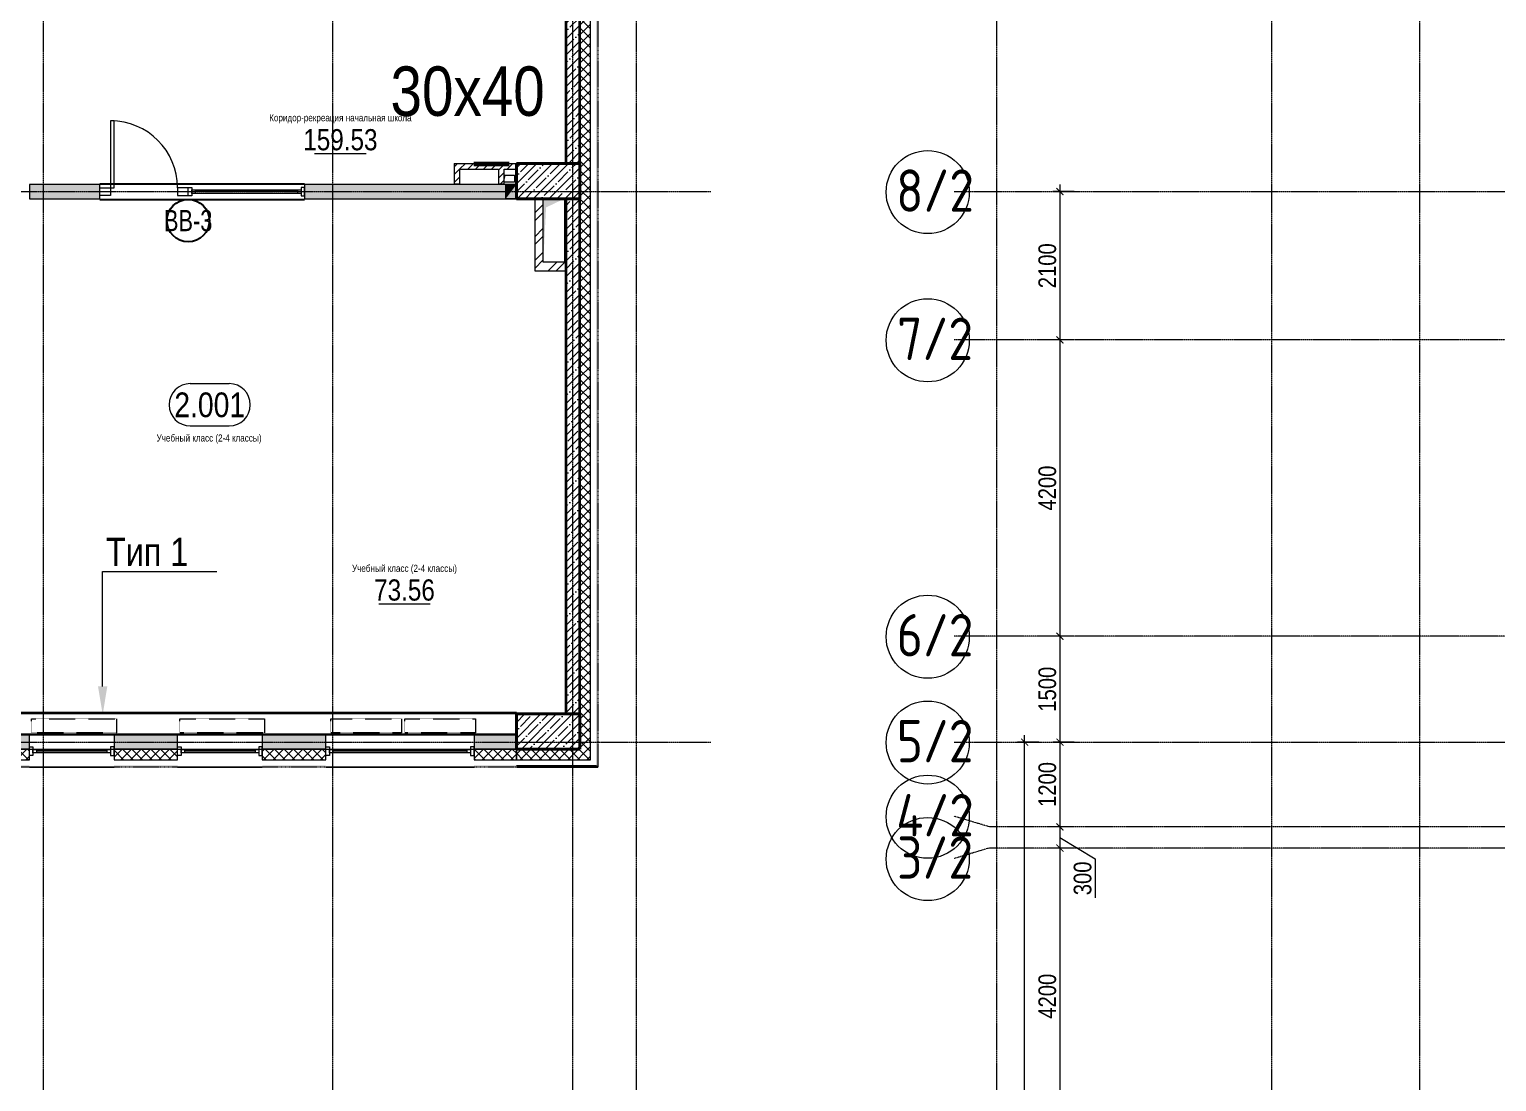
# Model space of a CAD drawing. Header units: millimetres. Extents: x -231292 to 573618, y -153144 to 564035.
# Drawn here: x 28783 to 49570, y 21919 to 36830 of the extents above; entities that cross this region are included whole.
import ezdxf
from ezdxf import colors
from ezdxf.entities.mleader import LeaderData, LeaderLine
from ezdxf.enums import TextEntityAlignment as Align
from ezdxf.math import Vec2, Vec3

# ---------------------------------------------------------------- set-up
doc = ezdxf.new("R2010")
doc.units = ezdxf.units.MM
for name, pattern in [('CENTER2', [28.575, 19.05, -3.175, 3.175, -3.175]), ('DASHED', [19.05, 12.7, -6.35]), ('HIDDEN2', [4.7625, 3.175, -1.5875])]:
    doc.linetypes.add(name, pattern=pattern)
doc.layers.get('0').update_dxf_attribs({"color": 250})
doc.layers.get('Defpoints').update_dxf_attribs({"color": 250})
for name, color, linetype, lineweight in [('11.10.2) люки', 30, 'Continuous', 60), ('A-AREA', 250, 'Continuous', 15), ('A-Wall_Материал_Газоблок_Контур', 250, 'Continuous', 0), ('АР_Area', 250, 'Continuous', 5), ('АР_Витраж', 250, 'Continuous', 13), ('АР_Витраж марка', 250, 'Continuous', 9), ('АР_Двери_витраж', 250, 'Continuous', 9), ('АР_Колонны', 250, 'Continuous', 35), ('АР_Окна', 250, 'Continuous', 5), ('АР_Отопительные приборы', 250, 'HIDDEN2', 0), ('АР_площадь пом', 250, 'Continuous', 5), ('АР_Стены ЖБ', 250, 'Continuous', 35), ('АР_Стены кирпич', 250, 'Continuous', 20), ('АР_Стены ПЕНОблок', 250, 'Continuous', 20), ('АР_Утеплитель', 250, 'Continuous', 0), ('АР_Штриховка', 250, 'Continuous', 0), ('Зашивка радиаторов тип 1 (фанера и МДФ)', 250, 'Continuous', 0), ('КМ_Фахверки', 250, 'Continuous', 80), ('ОВ_Кондиционирование', 250, 'Continuous', 5), ('ОВ_Отопление', 250, 'Continuous', 0), ('ОВ_Шахты', 250, 'Continuous', 5), ('Размеры зашивки ГКЛ', 250, 'Continuous', 0), ('РД_Оси_100', 250, 'Continuous', 0), ('РД_Оси_размер', 250, 'Continuous', 0), ('РД_проем_инж перемыч_фахверк', 250, 'Continuous', 18)]:
    doc.layers.add(name, color=color, linetype=linetype, lineweight=lineweight)
doc.layers.add('АР_Делит', color=250, linetype='Continuous', lineweight=0, plot=False)
doc.layers.add('РД_Проем', color=250, linetype='Continuous', lineweight=0, plot=False)
doc.layers.add('РД_Витраж_вн', color=250, linetype='Continuous')
doc.styles.add('Arial_09', font='ARIALN.TTF', dxfattribs={"width": 0.9})
doc.styles.add('style1', font='ARIALN.TTF')
doc.styles.add('ккк', font='isocpeur.ttf', dxfattribs={"width": 0.85, "oblique": 15})
doc.dimstyles.new('Dim100_ареал', dxfattribs={"dimscale": 100, "dimtxt": 2.5, "dimasz": 1, "dimexe": 1, "dimexo": 1, "dimgap": 0.5, "dimtad": 1, "dimzin": 12, "dimdsep": 46, "dimtxsty": 'style1', "dimblk": 'ARCHTICK', "dimcen": 1, "dimdle": 1, "dimclrd": 256, "dimclre": 256, "dimaunit": 1, "dimadec": 0, "dimazin": 3, "dimtfac": 1, "dimtmove": 1, "dimatfit": 3, "dimldrblk": 'OPEN30', "dimfxl": 2, "dimfxlon": 1, "dimtolj": 1, "dimtzin": 0, "dimlwd": 9, "dimlwe": 9, "dimarcsym": 0})
pattern_1 = [(45, (8883.4, 13229.69), (-112.2532, 112.2532), []), (45, (8995.66, 13229.69), (-112.2532, 112.2532), [198.4375, -39.6875, 0, -39.6875])]
pattern_2 = [(45, (8883.4, 13229.69), (-112.2532, 112.2532), []), (45, (8995.66, 13229.69), (-112.2532, 112.2532), [198.4375, -39.6875, 0, -39.6875])]
pattern_3 = [(45, (8883.4, 13229.69), (-56.1266, 56.1266), [])]

# ---------------------------------------------------------------- blocks, each defined once
blk = doc.blocks.new('A-iden')
at = {"linetype": 'Continuous', "lineweight": 5}
blk.add_circle((-0.73, -4.06), 5.89, dxfattribs=at)
at = {"color": 0, "linetype": 'Continuous', "lineweight": 20, "style": 'ккк', "width": 0.85}
blk.add_attdef('ID', text='', height=6, dxfattribs=at).set_placement((0.31, -3.85), align=Align.MIDDLE_CENTER)
blk = doc.blocks.new('_ArchTick')
at = {"color": 0, "linetype": 'ByBlock', "const_width": 0.15}
blk.add_lwpolyline([(-0.5, -0.5), (0.5, 0.5)], dxfattribs=at)
blk = doc.blocks.new('*D37')
at = {"layer": 'Defpoints', "color": 0, "transparency": 16777216}
for p in [(34000, 13500), (37500, 13500), (37500, 0)]:
    blk.add_point(p, dxfattribs=at)
at = {"layer": 'РД_Оси_размер', "color": 0, "lineweight": 5, "transparency": 16777216}
for p, q in [((34000, -100), (34000, 13600)), ((34200, 13500), (33900, 13500)), ((34200, 0), (33900, 0))]:
    blk.add_line(p, q, dxfattribs=at)
at = {"layer": 'РД_Оси_размер', "color": 0, "lineweight": 5, "transparency": 16777216, "xscale": 100, "yscale": 100, "zscale": 100}
for p, rotation in [((34000, 13500), 90), ((34000, 0), 270)]:
    blk.add_blockref('_ArchTick', p, dxfattribs=dict(at, rotation=rotation))
at = {"layer": 'РД_Оси_размер', "color": 0, "transparency": 16777216, "insert": (33822, 6750), "char_height": 250, "attachment_point": 5, "rotation": 90, "style": 'style1'}
blk.add_mtext('\\A1;13500', dxfattribs=at)
blk = doc.blocks.new('_Open30')
at = {"color": 0, "linetype": 'ByBlock', "lineweight": -2}
for p, q in [((-1, 0.27), (0, 0)), ((0, 0), (-1, -0.27)), ((0, 0), (-1, 0))]:
    blk.add_line(p, q, dxfattribs=at)
blk = doc.blocks.new('*D1601')
at = {"layer": 'Defpoints', "color": 0, "transparency": 16777216}
for p in [(36000, 21300), (34500, 19200), (36000, 19200)]:
    blk.add_point(p, dxfattribs=at)
at = {"layer": 'РД_Оси_размер', "lineweight": 9, "transparency": 16777216}
for p, q in [((34700, 21300), (34400, 21300)), ((34500, 21400), (34500, 19100)), ((34700, 19200), (34400, 19200))]:
    blk.add_line(p, q, dxfattribs=at)
at = {"layer": 'РД_Оси_размер', "lineweight": 9, "transparency": 16777216, "xscale": 100, "yscale": 100, "zscale": 100}
for p, rotation in [((34500, 21300), 90), ((34500, 19200), 270)]:
    blk.add_blockref('_ArchTick', p, dxfattribs=dict(at, rotation=rotation))
at = {"layer": 'РД_Оси_размер', "color": 0, "transparency": 16777216, "insert": (34322, 20250), "char_height": 250, "attachment_point": 5, "rotation": 90, "style": 'style1'}
blk.add_mtext('\\A1;2100', dxfattribs=at)
blk = doc.blocks.new('*D38')
at = {"layer": 'Defpoints', "color": 0, "transparency": 16777216}
for p in [(36000, 19200), (34500, 15000), (36000, 15000)]:
    blk.add_point(p, dxfattribs=at)
at = {"layer": 'РД_Оси_размер', "color": 0, "lineweight": 5, "transparency": 16777216}
for p, q in [((34700, 19200), (34400, 19200)), ((34500, 19300), (34500, 14900)), ((34700, 15000), (34400, 15000))]:
    blk.add_line(p, q, dxfattribs=at)
at = {"layer": 'РД_Оси_размер', "color": 0, "lineweight": 5, "transparency": 16777216, "xscale": 100, "yscale": 100, "zscale": 100}
for p, rotation in [((34500, 19200), 90), ((34500, 15000), 270)]:
    blk.add_blockref('_ArchTick', p, dxfattribs=dict(at, rotation=rotation))
at = {"layer": 'РД_Оси_размер', "color": 0, "transparency": 16777216, "insert": (34322, 17100), "char_height": 250, "attachment_point": 5, "rotation": 90, "style": 'style1'}
blk.add_mtext('\\A1;4200', dxfattribs=at)
blk = doc.blocks.new('*D1602')
at = {"layer": 'Defpoints', "color": 0, "transparency": 16777216}
for p in [(36000, 15000), (34500, 13500), (36000, 13500)]:
    blk.add_point(p, dxfattribs=at)
at = {"layer": 'РД_Оси_размер', "lineweight": 9, "transparency": 16777216}
for p, q in [((34700, 15000), (34400, 15000)), ((34500, 15100), (34500, 13400)), ((34700, 13500), (34400, 13500))]:
    blk.add_line(p, q, dxfattribs=at)
at = {"layer": 'РД_Оси_размер', "lineweight": 9, "transparency": 16777216, "xscale": 100, "yscale": 100, "zscale": 100}
for p, rotation in [((34500, 15000), 90), ((34500, 13500), 270)]:
    blk.add_blockref('_ArchTick', p, dxfattribs=dict(at, rotation=rotation))
at = {"layer": 'РД_Оси_размер', "color": 0, "transparency": 16777216, "insert": (34322, 14250), "char_height": 250, "attachment_point": 5, "rotation": 90, "style": 'style1'}
blk.add_mtext('\\A1;1500', dxfattribs=at)
blk = doc.blocks.new('*D1603')
at = {"layer": 'Defpoints', "color": 0, "transparency": 16777216}
for p in [(36000, 13500), (34500, 12300), (36000, 12300)]:
    blk.add_point(p, dxfattribs=at)
at = {"layer": 'РД_Оси_размер', "lineweight": 9, "transparency": 16777216}
for p, q in [((34500, 13600), (34500, 12200)), ((34700, 13500), (34400, 13500)), ((34700, 12300), (34400, 12300))]:
    blk.add_line(p, q, dxfattribs=at)
at = {"layer": 'РД_Оси_размер', "lineweight": 9, "transparency": 16777216, "xscale": 100, "yscale": 100, "zscale": 100}
for p, rotation in [((34500, 13500), 90), ((34500, 12300), 270)]:
    blk.add_blockref('_ArchTick', p, dxfattribs=dict(at, rotation=rotation))
at = {"layer": 'РД_Оси_размер', "color": 0, "transparency": 16777216, "insert": (34322, 12900), "char_height": 250, "attachment_point": 5, "rotation": 90, "style": 'style1'}
blk.add_mtext('\\A1;1200', dxfattribs=at)
blk = doc.blocks.new('*D1604')
at = {"layer": 'Defpoints', "color": 0, "transparency": 16777216}
for p in [(36000, 12300), (34500, 12000), (36000, 12000)]:
    blk.add_point(p, dxfattribs=at)
at = {"layer": 'РД_Оси_размер', "lineweight": 9, "transparency": 16777216}
for p, q in [((34700, 12300), (34400, 12300)), ((34500, 12400), (34500, 11900)), ((34500, 12150), (35000, 11846)), ((34700, 12000), (34400, 12000)), ((35000, 11846), (35000, 11294))]:
    blk.add_line(p, q, dxfattribs=at)
at = {"layer": 'РД_Оси_размер', "lineweight": 9, "transparency": 16777216, "xscale": 100, "yscale": 100, "zscale": 100}
for p, rotation in [((34500, 12300), 90), ((34500, 12000), 270)]:
    blk.add_blockref('_ArchTick', p, dxfattribs=dict(at, rotation=rotation))
at = {"layer": 'РД_Оси_размер', "color": 0, "transparency": 16777216, "insert": (34822, 11570), "char_height": 250, "attachment_point": 5, "rotation": 90, "style": 'style1'}
blk.add_mtext('\\A1;300', dxfattribs=at)
blk = doc.blocks.new('*D1605')
at = {"layer": 'Defpoints', "color": 0, "transparency": 16777216}
for p in [(36000, 12000), (34500, 7800), (36000, 7800)]:
    blk.add_point(p, dxfattribs=at)
at = {"layer": 'РД_Оси_размер', "lineweight": 9, "transparency": 16777216}
for p, q in [((34500, 12100), (34500, 7700)), ((34700, 12000), (34400, 12000)), ((34700, 7800), (34400, 7800))]:
    blk.add_line(p, q, dxfattribs=at)
at = {"layer": 'РД_Оси_размер', "lineweight": 9, "transparency": 16777216, "xscale": 100, "yscale": 100, "zscale": 100}
for p, rotation in [((34500, 12000), 90), ((34500, 7800), 270)]:
    blk.add_blockref('_ArchTick', p, dxfattribs=dict(at, rotation=rotation))
at = {"layer": 'РД_Оси_размер', "color": 0, "transparency": 16777216, "insert": (34322, 9900), "char_height": 250, "attachment_point": 5, "rotation": 90, "style": 'style1'}
blk.add_mtext('\\A1;4200', dxfattribs=at)
blk = doc.blocks.new('otv')
at = {"linetype": 'Continuous'}
blk.add_lwpolyline([(0, -1), (0, 0), (1, 0), (1, -1)], close=True, dxfattribs=at)
blk.add_solid([(0, -1), (0, 0), (0.135, -0.137), (1, 0)], dxfattribs=at)
blk = doc.blocks.new('otv_в_стене')
at = {"linetype": 'Continuous'}
blk.add_lwpolyline([(0, -1), (0, 0), (1, 0), (1, -1)], close=True, dxfattribs=at)
blk.add_solid([(0, -1), (0, 0), (0.5, -0.5), (1, 0)], dxfattribs=at)
blk = doc.blocks.new('MOK-МаркаПом_овал_ареал')
for p, q in [((-2.75, 3), (2.75, 3)), ((-2.75, -3), (2.75, -3))]:
    blk.add_line(p, q)
for centre, radius, start, end in [((-2.75, 0), 3, 90, 270), ((2.75, 0), 3, 270, 90), ((-3.75, 0), 3.5, 0, 0.001)]:
    blk.add_arc(centre, radius, start, end)
at = {"color": 0, "style": 'style1'}
blk.add_attdef('АР-ПОМЕЩЕНИЕ:НОМЕР', text='', height=3.5, dxfattribs=at).set_placement((0, 0), align=Align.MIDDLE)
at = {"layer": 'Defpoints', "color": 2, "style": 'style1'}
blk.add_attdef('АР-ПОМЕЩЕНИЕ:НАИМЕНОВАНИЕ', text='', height=1, dxfattribs=at).set_placement((-0.09, -4.81), align=Align.MIDDLE)
blk = doc.blocks.new('MOK-МаркаПомещения1')
at = {"layer": 'A-AREA', "color": 0}
blk.add_line((-3.65, -1.94), (3.65, -1.94), dxfattribs=at)
at = {"layer": 'A-AREA', "color": 0, "style": 'style1'}
blk.add_attdef('АР-ПОМЕЩЕНИЕ:ПЛОЩАДЬ', text='', height=3, dxfattribs=at).set_placement((0, 0), align=Align.MIDDLE)
at = {"layer": 'Defpoints', "style": 'style1', "flags": 8}
blk.add_attdef('АР-ПОМЕЩЕНИЕ:НАИМЕНОВАНИЕ', text='', height=1, dxfattribs=at).set_placement((0, 2.96), align=Align.MIDDLE)
blk = doc.blocks.new('МаркаВитража1')
at = {"layer": 'Defpoints'}
blk.add_circle((0, 0), 3, dxfattribs=at)
at = {"color": 0, "linetype": 'ByBlock', "lineweight": -2, "style": 'Arial_09', "width": 0.9}
blk.add_attdef('АР-ОКНО:НАИМЕНОВАНИЕ', text='', height=3, dxfattribs=at).set_placement((0, 0), align=Align.MIDDLE)
blk = doc.blocks.new('СОШ_2200_АР_ОСИ_М100_28.05.24')
at = {"layer": 'АР_Делит', "color": 5, "linetype": 'DASHED'}
blk.add_lwpolyline([(114955, 135155), (114955, -355), (93595.036, -355), (93595.036, 13855), (94145, 13855), (94145, 68320), (66055, 68320), (66055, 13857.73), (83455, 13857.73), (83455, -355), (45245, -355), (45245, 13145), (44695, 13145), (44695, 26755), (45245, 26755), (45245, 68320), (20455, 68320), (20455, 26755), (27955, 26755), (27955, 13145), (-355, 13145), (-355, 100855)], dxfattribs=at)
at = {"layer": 'РД_Оси_100', "linetype": 'CENTER2'}
for p, q in [((20100, -6155), (20100, 139938.679)), ((24200, -6155), (24200, 139938.679)), ((27600, -6155), (27600, 139938.679)), ((37500, -6155), (37500, 139938.679)), ((39600, -6155), (39600, 139938.679)), ((-5954.958, 21300), (29555, 21300)), ((71363.995, 19200), (33000, 19200)), ((71363.995, 15000), (33000, 15000)), ((-5954.958, 13500), (29555, 13500)), ((33000, 13500), (85055, 13500))]:
    blk.add_line(p, q, dxfattribs=at)
for points in [[(28500, -6155), (28500, 139938.679)], [(33600, 139938.679), (33600, -6155)], [(33000, 21300), (71363.995, 21300)], [(85055, 12300), (33500, 12300), (33000, 12450)], [(85055, 12000), (33500, 12000), (33000, 11850)]]:
    blk.add_lwpolyline(points, dxfattribs=at)
at = {"layer": 'РД_Оси_100', "color": 0, "xscale": 100, "yscale": 100, "zscale": 100}
for p, values in [((32700, 21700), {'ID': '8/2'}), ((32700, 19600), {'ID': '7/2'}), ((32700, 15400), {'ID': '6/2'}), ((32700, 13900), {'ID': '5/2'}), ((32700, 12850), {'ID': '4/2'}), ((32700, 12250), {'ID': '3/2'})]:
    blk.add_blockref('A-iden', p, dxfattribs=at).add_auto_attribs(values)
at = {"layer": 'РД_Оси_размер'}
for base, p1, p2, picture, middle in [((34500, 19200), (36000, 21300), (36000, 19200), '*D1601', (34322.357, 20250)), ((34500, 15000), (36000, 19200), (36000, 15000), '*D38', (34322.357, 17100)), ((34500, 13500), (36000, 15000), (36000, 13500), '*D1602', (34322.357, 14250)), ((34000, 13500), (37500, 0), (37500.05, 13500), '*D37', (33822.357, 6750)), ((34500, 12300), (36000, 13500), (36000, 12300), '*D1603', (34322.357, 12900)), ((34500, 7800), (36000, 12000), (36000, 7800), '*D1605', (34322.357, 9900))]:
    dim = blk.add_linear_dim(base=base, p1=p1, p2=p2, angle=90, dimstyle='Dim100_ареал', dxfattribs=at)
    dim.commit()
    dim.dimension.update_dxf_attribs({"geometry": picture, "text_midpoint": middle})
dim = blk.add_linear_dim(base=(34500, 12000), p1=(36000, 12300), p2=(36000, 12000), angle=90, dimstyle='Dim100_ареал', dxfattribs=at)
dim.commit()
dim.dimension.update_dxf_attribs({"geometry": '*D1604', "text_midpoint": (35000, 11795.682), "dimtype": 160})

msp = doc.modelspace()

# ---------------------------------------------------------------- hatches: boundary and pattern name
at = {"layer": 'АР_Штриховка', "linetype": 'Continuous', "lineweight": 5}
h = msp.add_hatch(dxfattribs=at)
h.set_pattern_fill('ANSI35', color=256, scale=25, angle=-360, style=0)
h.set_pattern_definition(pattern_2)
h.paths.add_polyline_path([(36583.403, 39229.686), (36383.403, 39229.686), (36383.403, 34929.686), (36583.403, 34929.686)], flags=0)
at = {"layer": 'АР_Штриховка', "linetype": 'Continuous', "lineweight": 0}
h = msp.add_hatch(dxfattribs=at)
h.set_pattern_fill('ANSI37', color=256, scale=30, angle=-360, style=0)
h.set_pattern_definition([(45, (8883.4, 13229.69), (-67.35192, 67.35192), []), (135, (8883.4, 13229.69), (-67.35192, -67.35192), [])])
h.paths.add_polyline_path([(36733.403, 39229.686), (36583.403, 39229.686), (36583.403, 26629.686), (36733.403, 26479.686)], flags=0)
h = msp.add_hatch(dxfattribs=at)
h.set_pattern_fill('_U', color=256, angle=-360, style=0, pattern_type=0)
h.set_pattern_definition([(7e-12, (8883.4027, 13229.6861), (-1e-17, 1), [])])
h.paths.add_polyline_path([(36838.403, 39229.686), (36813.403, 39229.686), (36813.403, 26399.686), (36838.403, 26374.686)], flags=0)
at = {"layer": 'АР_Штриховка', "linetype": 'Continuous', "lineweight": 0, "ltscale": 0.5}
h = msp.add_hatch(dxfattribs=at)
h.set_pattern_fill('ANSI31', color=256, scale=25, angle=-360, style=0)
h.set_pattern_definition(pattern_3)
h.paths.add_polyline_path([(34884.012, 34849.686), (34804.012, 34929.686), (34804.012, 34639.686), (34884.012, 34639.686)], flags=0)
h = msp.add_hatch(dxfattribs=at)
h.set_pattern_fill('ANSI31', color=256, scale=25, style=0)
h.set_pattern_definition(pattern_3)
h.paths.add_polyline_path([(35683.403, 34849.686), (35683.403, 34929.686), (35428.403, 34929.686), (35455.069, 34869.686), (35508.403, 34849.686)], flags=0)
h.paths.add_polyline_path([(35428.403, 34849.686), (35455.069, 34869.686), (35428.403, 34929.686), (34804.012, 34929.686), (34884.012, 34849.686)], flags=0)
at = {"layer": 'АР_Штриховка', "linetype": 'Continuous', "lineweight": 5}
h = msp.add_hatch(dxfattribs=at)
h.set_pattern_fill('ANSI35', color=256, scale=25, style=0)
h.set_pattern_definition(pattern_1)
h.paths.add_polyline_path([(36583.403, 34429.686), (36583.403, 34929.686), (35683.403, 34929.686), (35683.403, 34429.686)], flags=0)
at = {"layer": 'АР_Штриховка', "linetype": 'Continuous', "lineweight": 0, "ltscale": 0.5}
h = msp.add_hatch(dxfattribs=at)
h.set_pattern_fill('ANSI31', color=256, scale=25, angle=-360, style=0)
h.set_pattern_definition(pattern_3)
h.paths.add_polyline_path([(35508.403, 34849.686), (35455.069, 34869.686), (35428.403, 34849.686), (35428.403, 34639.686), (35508.403, 34639.686)], flags=0)
at = {"layer": 'АР_Штриховка', "linetype": 'Continuous', "lineweight": 0}
h = msp.add_hatch(dxfattribs=at)
h.set_pattern_fill('AR-CONC', color=256, angle=45, style=0)
h.set_pattern_definition([(95, (8883.4, 13229.69), (140.09465, 117.5534), [19.05, -209.55]), (40, (8883.4, 13229.69), (-160.0185, 110.1767), [15.24, -167.6406]), (145.45144, (8895.08, 13239.48), (-19.9238, 227.7301), [16.19, -178.0902]), (91.1842, (8847.48, 13265.6), (221.4102, 161.9534), [28.575, -314.325]), (141.6356, (8865.93, 13279.1), (-7.0866, 342.8268), [24.285, -267.1356]), (36.18415, (8847.48, 13265.6), (-7.0866, 342.8268), [22.86, -251.4597]), (66, (8874.42, 13274.59), (179.52, 34.89515), [19.05, -209.55]), (11, (8874.42, 13274.59), (-86.5399, 173.9412), [15.24, -167.64]), (116.45144, (8889.38, 13277.5), (92.98005, 208.8363), [16.19, -178.0899]), (82.5, (8883.4, 13229.686), (-57.60547, 61.97341), [0, -165.608, 0, -170.18, 0, -168.275]), (52.5, (8883.4, 13229.69), (-23.58973, 118.087), [0, -97.028, 0, -161.798, 0, -64.135]), (12.5, (8843.35, 13189.634), (99.92786, 91.8262), [0, -63.5, 0, -198.12, 0, -262.89]), (2.5, (8825.39, 13171.67), (86.7639, 122.7224), [0, -82.55, 0, -131.572, 0, -186.69])])
h.paths.add_polyline_path([(28783.403, 34629.686), (28783.403, 34429.686), (29783.403, 34429.686), (29783.403, 34629.686)], flags=0)
h.paths.add_polyline_path([(32683.403, 34629.686), (32683.403, 34429.686), (35683.403, 34429.686), (35683.403, 34629.686)], flags=0)
h = msp.add_hatch(dxfattribs=at)
h.set_pattern_fill('ANSI32', color=256, scale=25, style=0)
h.set_pattern_definition([(45, (8883.4, 13229.69), (-168.3798, 168.3798), []), (45, (8995.66, 13229.69), (-168.3798, 168.3798), [])])
h.paths.add_polyline_path([(35943.403, 33409.686), (36063.403, 33529.686), (36063.403, 34429.686), (35943.403, 34429.686)], flags=0)
at = {"layer": 'АР_Штриховка', "linetype": 'Continuous', "lineweight": 5}
h = msp.add_hatch(dxfattribs=at)
h.set_pattern_fill('ANSI35', color=256, scale=25, angle=-360, style=0)
h.set_pattern_definition(pattern_2)
h.paths.add_polyline_path([(36583.403, 34429.686), (36383.403, 34429.686), (36383.403, 27129.686), (36583.403, 27129.686)], flags=0)
at = {"layer": 'АР_Штриховка', "linetype": 'Continuous', "lineweight": 0}
h = msp.add_hatch(dxfattribs=at)
h.set_pattern_fill('ANSI32', color=256, scale=25, style=0)
h.set_pattern_definition([(45, (8883.4, 13229.69), (-168.3798, 168.3798), []), (45, (8995.66, 13229.69), (-168.3798, 168.3798), [])])
h.paths.add_polyline_path([(36383.403, 33409.686), (36383.403, 33529.686), (36063.403, 33529.686), (35943.403, 33409.686)], flags=0)
at = {"layer": 'АР_Штриховка', "linetype": 'Continuous', "lineweight": 5}
h = msp.add_hatch(dxfattribs=at)
h.set_pattern_fill('ANSI35', color=256, scale=25, style=0)
h.set_pattern_definition(pattern_1)
h.paths.add_polyline_path([(36583.403, 26629.686), (36583.403, 27129.686), (35683.403, 27129.686), (35683.403, 26629.686)], flags=0)
at = {"layer": 'АР_Штриховка', "linetype": 'Continuous', "lineweight": 0}
h = msp.add_hatch(dxfattribs=at)
h.set_pattern_fill('AR-CONC', color=256, angle=-360, style=0)
h.set_pattern_definition([(50, (8883.4, 13229.69), (182.1847, -15.9391), [19.05, -209.55]), (355, (8883.4, 13229.69), (-35.2434, 191.0568), [15.24, -167.6406]), (100.45144, (8898.58, 13228.36), (146.9412, 175.1178), [16.19, -178.0902]), (46.1842, (8883.4, 13280.49), (271.079, -42.0423), [28.575, -314.325]), (96.6356, (8906, 13276.98), (237.4041, 247.4261), [24.285, -267.1356]), (351.1842, (8883.4, 13280.5), (237.4041, 247.426), [22.86, -251.4597]), (21, (8908.8, 13267.79), (151.6144, -102.2652), [19.05, -209.55]), (326, (8908.8, 13267.79), (61.802, 184.188), [15.24, -167.64]), (71.45145, (8921.44, 13259.26), (213.4164, 81.9228), [16.19, -178.0899]), (37.5, (8883.4, 13229.686), (3.0886, 84.55504), [0, -165.608, 0, -170.18, 0, -168.275]), (7.5, (8883.4, 13229.69), (66.81966, 100.18057), [0, -97.028, 0, -161.798, 0, -64.135]), (327.5, (8826.76, 13229.686), (135.5906, -5.72874), [0, -63.5, 0, -198.12, 0, -262.89]), (317.5, (8801.36, 13229.69), (148.1292, 25.4265), [0, -82.55, 0, -131.572, 0, -186.69])])
h.paths.add_polyline_path([(35683.403, 26629.686), (35683.403, 26829.686), (35083.403, 26829.686), (35083.403, 26629.686)], flags=0)
h.paths.add_polyline_path([(32983.403, 26629.686), (32983.403, 26829.686), (32083.403, 26829.686), (32083.403, 26629.686)], flags=0)
h.paths.add_polyline_path([(30883.403, 26629.686), (30883.403, 26829.686), (29983.403, 26829.686), (29983.403, 26629.686)], flags=0)
h.paths.add_polyline_path([(28783.403, 26629.686), (28783.403, 26829.686), (27883.403, 26829.686), (27883.403, 26629.686)], flags=0)
h.paths.add_polyline_path([(26683.403, 26629.686), (26683.403, 26829.686), (25483.403, 26829.686), (25483.403, 26629.686)], flags=0)
h.paths.add_polyline_path([(24283.403, 26629.686), (24283.403, 26829.686), (23383.401, 26829.686), (23383.401, 26629.686)], flags=0)
h.paths.add_polyline_path([(22183.401, 26629.686), (22183.401, 26829.686), (20683.403, 26829.686), (20683.403, 26629.686)], flags=0)
h.paths.add_polyline_path([(17083.403, 26629.686), (17083.403, 26829.686), (16783.403, 26829.686), (16783.403, 26629.686)], flags=0)
h = msp.add_hatch(dxfattribs=at)
h.set_pattern_fill('ANSI37', color=256, scale=30, angle=-360, style=0)
h.set_pattern_definition([(45, (8883.4, 13229.69), (-67.35192, 67.35192), []), (135, (8883.4, 13229.69), (-67.35192, -67.35192), [])])
h.paths.add_polyline_path([(35683.403, 26479.686), (35683.403, 26629.686), (35083.403, 26629.686), (35083.403, 26479.686)], flags=0)
h.paths.add_polyline_path([(32983.403, 26479.686), (32983.403, 26629.686), (32083.403, 26629.686), (32083.403, 26479.686)], flags=0)
h.paths.add_polyline_path([(30883.403, 26479.686), (30883.403, 26629.686), (29983.403, 26629.686), (29983.403, 26479.686)], flags=0)
h.paths.add_polyline_path([(28783.403, 26479.686), (28783.403, 26629.686), (27883.403, 26629.686), (27883.403, 26479.686)], flags=0)
h.paths.add_polyline_path([(26683.403, 26479.686), (26683.403, 26629.686), (25483.403, 26629.686), (25483.403, 26479.686)], flags=0)
h.paths.add_polyline_path([(24283.403, 26479.686), (24283.403, 26629.686), (23383.401, 26629.686), (23383.401, 26479.686)], flags=0)
h.paths.add_polyline_path([(22183.401, 26479.686), (22183.401, 26629.686), (20683.403, 26629.686), (20683.403, 26479.686)], flags=0)
h.paths.add_polyline_path([(17083.403, 26479.686), (17083.403, 26629.686), (16783.403, 26629.686), (16783.403, 26479.686)], flags=0)
h = msp.add_hatch(dxfattribs=at)
h.set_pattern_fill('ANSI37', color=256, scale=30, style=0)
h.set_pattern_definition([(45, (8883.4, 13229.69), (-67.35192, 67.35192), []), (135, (8883.4, 13229.69), (-67.35192, -67.35192), [])])
h.paths.add_polyline_path([(36733.403, 26479.686), (36583.403, 26629.686), (35683.403, 26629.686), (35683.403, 26479.686)], flags=0)
h = msp.add_hatch(dxfattribs=at)
h.set_pattern_fill('_U', color=256, angle=-360, style=0, pattern_type=0)
h.set_pattern_definition([(8e-15, (8883.4027, 13229.6861), (-4e-16, 1), [])])
h.paths.add_polyline_path([(35683.403, 26374.686), (35683.403, 26399.686), (35083.403, 26399.686), (35083.403, 26374.686)], flags=0)
h.paths.add_polyline_path([(32983.403, 26374.686), (32983.403, 26399.686), (32083.403, 26399.686), (32083.403, 26374.686)], flags=0)
h.paths.add_polyline_path([(30883.403, 26374.686), (30883.403, 26399.686), (29983.403, 26399.686), (29983.403, 26374.686)], flags=0)
h.paths.add_polyline_path([(28783.403, 26374.686), (28783.403, 26399.686), (27883.403, 26399.686), (27883.403, 26374.686)], flags=0)
h.paths.add_polyline_path([(26683.403, 26374.686), (26683.403, 26399.686), (25483.403, 26399.686), (25483.403, 26374.686)], flags=0)
h.paths.add_polyline_path([(24283.403, 26374.686), (24283.403, 26399.686), (23383.401, 26399.686), (23383.401, 26374.686)], flags=0)
h.paths.add_polyline_path([(22183.401, 26374.686), (22183.401, 26399.686), (20683.403, 26399.686), (20683.403, 26374.686)], flags=0)
h.paths.add_polyline_path([(17083.403, 26374.686), (17083.403, 26399.686), (16783.403, 26399.686), (16783.403, 26374.686)], flags=0)
h = msp.add_hatch(dxfattribs=at)
h.set_pattern_fill('_U', color=256, style=0, pattern_type=0)
h.set_pattern_definition([(360, (8883.4027, 13229.6861), (-1e-16, 1), [])])
h.paths.add_polyline_path([(36838.403, 26374.686), (36813.403, 26399.686), (35683.403, 26399.686), (35683.403, 26374.686)], flags=0)

# ---------------------------------------------------------------- linework, layer by layer
at = {"layer": '11.10.2) люки'}
msp.add_lwpolyline([(35079.287, 34921.722), (35579.287, 34921.722)], dxfattribs=at)
at = {"layer": 'A-Wall_Материал_Газоблок_Контур', "linetype": 'Continuous', "lineweight": 0}
for p, q in [((29983.403, 26829.686), (28783.403, 26829.686)), ((32083.403, 26829.686), (30883.403, 26829.686)), ((35083.403, 26829.686), (32983.403, 26829.686)), ((28783.403, 26374.686), (29983.403, 26374.686)), ((30883.403, 26374.686), (32083.403, 26374.686)), ((32983.403, 26374.686), (35083.403, 26374.686))]:
    msp.add_line(p, q, dxfattribs=at)
at = {"layer": 'АР_Витраж', "linetype": 'Continuous', "lineweight": 5}
for p, q in [((32683.403, 34639.686), (31033.403, 34639.686)), ((32683.403, 34419.686), (31033.403, 34419.686))]:
    msp.add_line(p, q, dxfattribs=at)
at = {"layer": 'АР_Витраж', "linetype": 'Continuous', "lineweight": 13}
for p, q in [((31133.403, 34554.686), (31133.403, 34504.686)), ((32583.403, 34529.686), (31133.403, 34529.686)), ((32583.403, 34554.686), (32583.403, 34504.686))]:
    msp.add_line(p, q, dxfattribs=at)
for points in [[(31083.403, 34469.686), (31033.403, 34469.686), (31033.403, 34589.686), (31083.403, 34589.686)], [(32633.403, 34554.686), (32633.403, 34504.686), (31083.403, 34504.686), (31083.403, 34554.686)], [(32633.403, 34469.686), (32683.403, 34469.686), (32683.403, 34589.686), (32633.403, 34589.686)]]:
    msp.add_lwpolyline(points, close=True, dxfattribs=at)
at = {"layer": 'АР_Двери_витраж', "linetype": 'Continuous', "lineweight": 9}
for points in [[(29933.403, 34584.686), (29983.403, 34584.686), (29983.403, 35534.686), (29933.403, 35534.686)], [(29933.403, 34474.686), (29783.403, 34474.686), (29783.403, 34584.686), (29933.403, 34584.686)], [(30883.403, 34474.686), (31033.403, 34474.686), (31033.403, 34584.686), (30883.403, 34584.686)]]:
    msp.add_lwpolyline(points, close=True, dxfattribs=at)
msp.add_arc((29933.403, 34584.686), 950, 0, 90, dxfattribs=at)
at = {"layer": 'АР_Колонны', "linetype": 'HIDDEN2', "lineweight": 25}
for p, q in [((35683.403, 34929.686), (36583.403, 34929.686)), ((35683.403, 34429.686), (35683.403, 34929.686)), ((36583.403, 34929.686), (36583.403, 34429.686)), ((36583.403, 34429.686), (35683.403, 34429.686)), ((35683.403, 27129.686), (36583.403, 27129.686)), ((35683.403, 26629.686), (35683.403, 27129.686)), ((36583.403, 27129.686), (36583.403, 26629.686)), ((36583.403, 26629.686), (35683.403, 26629.686))]:
    msp.add_line(p, q, dxfattribs=at)
at = {"layer": 'АР_Колонны', "linetype": 'Continuous', "lineweight": 35}
for p, q in [((35683.403, 34429.686), (35683.403, 34929.686)), ((35683.403, 34929.686), (36583.403, 34929.686)), ((36583.403, 34429.686), (36583.403, 34929.686)), ((35683.403, 34429.686), (36583.403, 34429.686)), ((35683.403, 26629.686), (35683.403, 27129.686)), ((35683.403, 27129.686), (36583.403, 27129.686)), ((36583.403, 26629.686), (36583.403, 27129.686)), ((35683.403, 26629.686), (36583.403, 26629.686))]:
    msp.add_line(p, q, dxfattribs=at)
at = {"layer": 'АР_Окна', "linetype": 'Continuous', "lineweight": 5}
for p, q in [((29983.403, 26829.686), (28783.403, 26829.686)), ((32083.403, 26829.686), (30883.403, 26829.686)), ((35083.403, 26829.686), (32983.403, 26829.686)), ((28883.403, 26627.186), (28883.403, 26577.186)), ((29883.403, 26627.186), (29883.403, 26577.186)), ((30983.403, 26627.186), (30983.403, 26577.186)), ((31983.403, 26627.186), (31983.403, 26577.186)), ((33083.403, 26627.186), (33083.403, 26577.186)), ((34983.403, 26627.186), (34983.403, 26577.186)), ((29883.403, 26602.186), (28883.403, 26602.186)), ((31983.403, 26602.186), (30983.403, 26602.186)), ((34983.403, 26602.186), (33083.403, 26602.186)), ((29983.403, 26374.686), (28783.403, 26374.686)), ((32083.403, 26374.686), (30883.403, 26374.686)), ((35083.403, 26374.686), (32983.403, 26374.686))]:
    msp.add_line(p, q, dxfattribs=at)
for points in [[(28833.403, 26542.186), (28783.403, 26542.186), (28783.403, 26662.186), (28833.403, 26662.186)], [(29933.403, 26627.186), (29933.403, 26577.186), (28833.403, 26577.186), (28833.403, 26627.186)], [(29933.403, 26542.186), (29983.403, 26542.186), (29983.403, 26662.186), (29933.403, 26662.186)], [(30933.403, 26542.186), (30883.403, 26542.186), (30883.403, 26662.186), (30933.403, 26662.186)], [(32033.403, 26627.186), (32033.403, 26577.186), (30933.403, 26577.186), (30933.403, 26627.186)], [(32033.403, 26542.186), (32083.403, 26542.186), (32083.403, 26662.186), (32033.403, 26662.186)], [(33033.403, 26542.186), (32983.403, 26542.186), (32983.403, 26662.186), (33033.403, 26662.186)], [(35033.403, 26627.186), (35033.403, 26577.186), (33033.403, 26577.186), (33033.403, 26627.186)], [(35033.403, 26542.186), (35083.403, 26542.186), (35083.403, 26662.186), (35033.403, 26662.186)]]:
    msp.add_lwpolyline(points, close=True, dxfattribs=at)
at = {"layer": 'АР_Отопительные приборы'}
for points in [[(28815.769, 27059.686), (30015.769, 27059.686), (30015.769, 26859.686), (28815.769, 26859.686)], [(30915.769, 27059.686), (32115.769, 27059.686), (32115.769, 26859.686), (30915.769, 26859.686)], [(33054.313, 27059.686), (34054.313, 27059.686), (34054.313, 26859.686), (33054.313, 26859.686)], [(34103.403, 27059.686), (35103.403, 27059.686), (35103.403, 26859.686), (34103.403, 26859.686)]]:
    msp.add_lwpolyline(points, close=True, dxfattribs=at)
at = {"layer": 'АР_Стены ЖБ', "linetype": 'Continuous', "lineweight": 35}
for p, q in [((36383.403, 39229.686), (36383.403, 34929.686)), ((36583.403, 34929.686), (36583.403, 39229.686)), ((36383.403, 34929.686), (36583.403, 34929.686)), ((36583.403, 34429.686), (36383.403, 34429.686)), ((36383.403, 34429.686), (36383.403, 27129.686)), ((36583.403, 27129.686), (36583.403, 34429.686)), ((36383.403, 27129.686), (36583.403, 27129.686))]:
    msp.add_line(p, q, dxfattribs=at)
at = {"layer": 'АР_Стены ЖБ', "linetype": 'Continuous', "lineweight": 40}
for p, q in [((36583.403, 34929.686), (35683.403, 34929.686)), ((35683.403, 34929.686), (35683.403, 34429.686)), ((36583.403, 34429.686), (36583.403, 34929.686)), ((35683.403, 34429.686), (36583.403, 34429.686)), ((36583.403, 27129.686), (35683.403, 27129.686)), ((35683.403, 27129.686), (35683.403, 26629.686)), ((36583.403, 26629.686), (36583.403, 27129.686)), ((35683.403, 26629.686), (36583.403, 26629.686))]:
    msp.add_line(p, q, dxfattribs=at)
at = {"layer": 'АР_Стены кирпич', "linetype": 'Continuous', "lineweight": 20}
for p, q in [((36063.403, 34429.686), (35943.403, 34429.686)), ((35943.403, 34429.686), (35943.403, 33409.686)), ((36063.403, 33529.686), (36063.403, 34429.686)), ((36383.403, 33529.686), (36063.403, 33529.686)), ((36383.403, 33409.686), (36383.403, 33529.686)), ((35943.403, 33409.686), (36383.403, 33409.686))]:
    msp.add_line(p, q, dxfattribs=at)
at = {"layer": 'АР_Стены ПЕНОблок', "linetype": 'Continuous', "lineweight": 20}
for p, q in [((34804.012, 34929.686), (34804.012, 34639.686)), ((34804.012, 34929.686), (35683.403, 34929.686)), ((35683.403, 34849.686), (35683.403, 34929.686)), ((34884.012, 34639.686), (34884.012, 34849.686)), ((34884.012, 34849.686), (35428.403, 34849.686)), ((35428.403, 34849.686), (35428.403, 34639.686)), ((35508.403, 34849.686), (35683.403, 34849.686)), ((35508.403, 34639.686), (35508.403, 34849.686)), ((28783.403, 34629.686), (28783.403, 34429.686)), ((29783.403, 34629.686), (28783.403, 34629.686)), ((29783.403, 34429.686), (29783.403, 34629.686)), ((32683.403, 34629.686), (32683.403, 34429.686)), ((35683.403, 34629.686), (32683.403, 34629.686)), ((34804.012, 34639.686), (34884.012, 34639.686)), ((35428.403, 34639.686), (35508.403, 34639.686)), ((35683.403, 34429.686), (35683.403, 34629.686)), ((28783.403, 34429.686), (29783.403, 34429.686)), ((32683.403, 34429.686), (35683.403, 34429.686)), ((28783.403, 26829.686), (27883.403, 26829.686)), ((28783.403, 26629.686), (28783.403, 26829.686)), ((30883.403, 26829.686), (29983.403, 26829.686)), ((29983.403, 26829.686), (29983.403, 26629.686)), ((30883.403, 26629.686), (30883.403, 26829.686)), ((32983.403, 26829.686), (32083.403, 26829.686)), ((32083.403, 26829.686), (32083.403, 26629.686)), ((32983.403, 26629.686), (32983.403, 26829.686)), ((35683.403, 26829.686), (35083.403, 26829.686)), ((35083.403, 26829.686), (35083.403, 26629.686)), ((35683.403, 26629.686), (35683.403, 26829.686)), ((27883.403, 26629.686), (28783.403, 26629.686)), ((29983.403, 26629.686), (30883.403, 26629.686)), ((32083.403, 26629.686), (32983.403, 26629.686)), ((35083.403, 26629.686), (35683.403, 26629.686))]:
    msp.add_line(p, q, dxfattribs=at)
at = {"layer": 'АР_Утеплитель', "linetype": 'Continuous', "lineweight": 0}
for p, q in [((36583.403, 39229.686), (36583.403, 26629.686)), ((36733.403, 26479.686), (36733.403, 39229.686)), ((28783.403, 26629.686), (27883.403, 26629.686)), ((28783.403, 26479.686), (28783.403, 26629.686)), ((30883.403, 26629.686), (29983.403, 26629.686)), ((29983.403, 26629.686), (29983.403, 26479.686)), ((30883.403, 26479.686), (30883.403, 26629.686)), ((32983.403, 26629.686), (32083.403, 26629.686)), ((32083.403, 26629.686), (32083.403, 26479.686)), ((32983.403, 26479.686), (32983.403, 26629.686)), ((35683.403, 26629.686), (35083.403, 26629.686)), ((35083.403, 26629.686), (35083.403, 26479.686)), ((35683.403, 26479.686), (35683.403, 26629.686)), ((36583.403, 26629.686), (35683.403, 26629.686)), ((35683.403, 26629.686), (35683.403, 26479.686)), ((27883.403, 26479.686), (28783.403, 26479.686)), ((29983.403, 26479.686), (30883.403, 26479.686)), ((32083.403, 26479.686), (32983.403, 26479.686)), ((35083.403, 26479.686), (35683.403, 26479.686)), ((35683.403, 26479.686), (36733.403, 26479.686))]:
    msp.add_line(p, q, dxfattribs=at)
at = {"layer": 'Зашивка радиаторов тип 1 (фанера и МДФ)', "linetype": 'Continuous', "lineweight": 0}
for p, q in [((35683.403, 27149.686), (26581.624, 27149.686)), ((35683.403, 27137.186), (26581.624, 27137.186)), ((26581.624, 27137.186), (35683.403, 27137.186)), ((35683.403, 27137.186), (35683.403, 27149.686)), ((35683.403, 26849.686), (35683.403, 27137.186)), ((26581.624, 26849.686), (35683.403, 26849.686))]:
    msp.add_line(p, q, dxfattribs=at)
at = {"layer": 'КМ_Фахверки', "lineweight": 5}
msp.add_lwpolyline([(79583.403, 81804.686), (103283.403, 81804.103), (103283.403, 13129.686), (123583.403, 13129.686), (123583.371, 148129.686), (81883.406, 148129.686), (81883.406, 142129.686), (46283.403, 142129.686), (46283.403, 113829.686), (8783.403, 113829.686), (8783.403, 26629.686), (36583.403, 26629.686), (36583.403, 39729.686), (29083.403, 39729.686), (29083.403, 81804.686), (54383.403, 81804.686), (54383.403, 13129.686), (92083.403, 13129.686), (92083.403, 26829.686), (74683.402, 26829.694), (74683.401, 81804.686), (79584.99, 81804.686)], dxfattribs=at)
at = {"layer": 'РД_Витраж_вн', "linetype": 'Continuous', "lineweight": -3}
for p, q in [((29783.403, 34639.686), (32683.403, 34639.686)), ((29783.403, 34419.686), (32683.403, 34419.686))]:
    msp.add_line(p, q, dxfattribs=at)
at = {"layer": 'РД_Проем', "linetype": 'Continuous', "lineweight": 0}
for p, q in [((29783.403, 34639.686), (32683.403, 34639.686)), ((29783.403, 34419.686), (32683.403, 34419.686))]:
    msp.add_line(p, q, dxfattribs=at)
at = {"layer": 'РД_проем_инж перемыч_фахверк', "linetype": 'Continuous', "lineweight": 18}
for p, q in [((32683.403, 34639.686), (29783.403, 34639.686)), ((32683.403, 34419.686), (29783.403, 34419.686))]:
    msp.add_line(p, q, dxfattribs=at)

# ---------------------------------------------------------------- block references
at = {"layer": 'АР_Area', "linetype": 'Continuous', "lineweight": 5, "xscale": 100, "yscale": 100, "zscale": 100}
msp.add_blockref('MOK-МаркаПом_овал_ареал', (31338.592, 31509.605), dxfattribs=at).add_auto_attribs({'АР-ПОМЕЩЕНИЕ:НОМЕР': '2.001', 'АР-ПОМЕЩЕНИЕ:НАИМЕНОВАНИЕ': 'Учебный класс (2-4 классы)'})
at = {"layer": 'АР_Витраж марка', "linetype": 'Continuous', "lineweight": 9, "xscale": 100, "yscale": 100, "zscale": 100}
msp.add_blockref('МаркаВитража1', (31033.403, 34119.686), dxfattribs=at).add_auto_attribs({'АР-ОКНО:НАИМЕНОВАНИЕ': 'ВВ-3'})
at = {"layer": 'АР_площадь пом', "linetype": 'Continuous', "lineweight": 5}
ref = msp.add_blockref('MOK-МаркаПомещения1', (33190.007, 35266.111), dxfattribs=dict(at, xscale=100, yscale=100, zscale=100))
ref.add_attrib('АР-ПОМЕЩЕНИЕ:НАИМЕНОВАНИЕ', 'Коридор-рекреация начальная школа', dxfattribs={"layer": 'Defpoints', "height": 100, "style": 'style1'}).set_placement((33190.007, 35561.674), align=Align.MIDDLE)
ref.add_attrib('АР-ПОМЕЩЕНИЕ:ПЛОЩАДЬ', '159.53', dxfattribs={"layer": 'A-AREA', "color": 0, "height": 300, "style": 'style1'}).set_placement((33190.007, 35266.111), align=Align.MIDDLE)
ref = msp.add_blockref('MOK-МаркаПомещения1', (34097.894, 28885.812), dxfattribs=dict(at, xscale=100, yscale=100, zscale=100))
ref.add_attrib('АР-ПОМЕЩЕНИЕ:НАИМЕНОВАНИЕ', 'Учебный класс (2-4 классы)', dxfattribs={"layer": 'Defpoints', "height": 100, "style": 'style1'}).set_placement((34097.894, 29181.375), align=Align.MIDDLE)
ref.add_attrib('АР-ПОМЕЩЕНИЕ:ПЛОЩАДЬ', '73.56', dxfattribs={"layer": 'A-AREA', "color": 0, "height": 300, "style": 'style1'}).set_placement((34097.894, 28885.812), align=Align.MIDDLE)
at = {"layer": 'ОВ_Кондиционирование', "xscale": 150, "yscale": 100}
msp.add_blockref('otv', (35508.403, 34764.686), dxfattribs=at)
at = {"layer": 'ОВ_Отопление', "xscale": 150, "yscale": 200}
msp.add_blockref('otv_в_стене', (35533.403, 34629.686), dxfattribs=at)
at = {"layer": 'ОВ_Шахты', "xscale": 300, "yscale": 900}
msp.add_blockref('otv', (36063.403, 34429.686), dxfattribs=at)
at = {"layer": 'РД_Оси_100'}
msp.add_blockref('СОШ_2200_АР_ОСИ_М100_28.05.24', (8883.403, 13229.686), dxfattribs=at)

# ---------------------------------------------------------------- leaders
at = {"layer": 'Размеры зашивки ГКЛ'}
ml = msp.add_multileader_mtext('Standard', dxfattribs=at)
ml.set_content('\\pxsm1;Тип 1 ', color=(0, 0, 138), style='style1')
ml.set_leader_properties(color=256, linetype='ByLayer', lineweight=9)
ml.build(insert=Vec2(0, 0))
ml.multileader.update_dxf_attribs({"has_dogleg": 0, "text_left_attachment_type": 6, "text_right_attachment_type": 6, "text_bottom_attachment_type": 10, "dogleg_length": 25, "arrow_head_size": 400})
ctx = ml.context
ctx.base_point, ctx.char_height, ctx.arrow_head_size, ctx.landing_gap_size, ctx.plane_origin = Vec3(29819.293, 29146.208), 400, 400, 50, Vec3(22960.105, 36116.772)
ctx.left_attachment, ctx.right_attachment, ctx.top_attachment = 6, 6, 10
notes = []
notes.append((ctx, [(0, (1, 1, 0), (29794.293, 29146.208), (1, 0), 25, [(1, [(29822.71, 27120.294)], 0, [])])]))
ctx.mtext.insert, ctx.mtext.width, ctx.mtext.defined_height, ctx.mtext.line_spacing_factor, ctx.mtext.flow_direction = Vec3(29869.293, 29626.208), 1668.44707, 600, 0.3, 5
for ctx, leaders in notes:
    for number, flags, end, landing, length, lines in leaders:
        leader = LeaderData()
        leader.index, (leader.has_last_leader_line, leader.has_dogleg_vector, leader.attachment_direction) = number, flags
        leader.last_leader_point, leader.dogleg_vector, leader.dogleg_length = Vec3(end), Vec3(landing), length
        for number, points, colour, breaks in lines:
            line = LeaderLine()
            line.index, line.vertices, line.color, line.breaks = number, Vec3.list(points), colors.encode_raw_color(colour), breaks
            leader.lines.append(line)
        ctx.leaders.append(leader)

# ---------------------------------------------------------------- next in the draw order: texts
at = {"layer": '11.10.2) люки', "color": 176, "true_color": 0x00008a, "insert": (33899.948, 36304.065), "char_height": 700, "width": 1668.44707, "attachment_point": 1, "line_spacing_factor": 0.3, "style": 'style1', "bg_fill": 3, "box_fill_scale": 1, "bg_fill_color": 256, "bg_fill_transparency": 0}
msp.add_mtext('\\pxsm1;30х40', dxfattribs=at)

doc.saveas('drawing.dxf')
